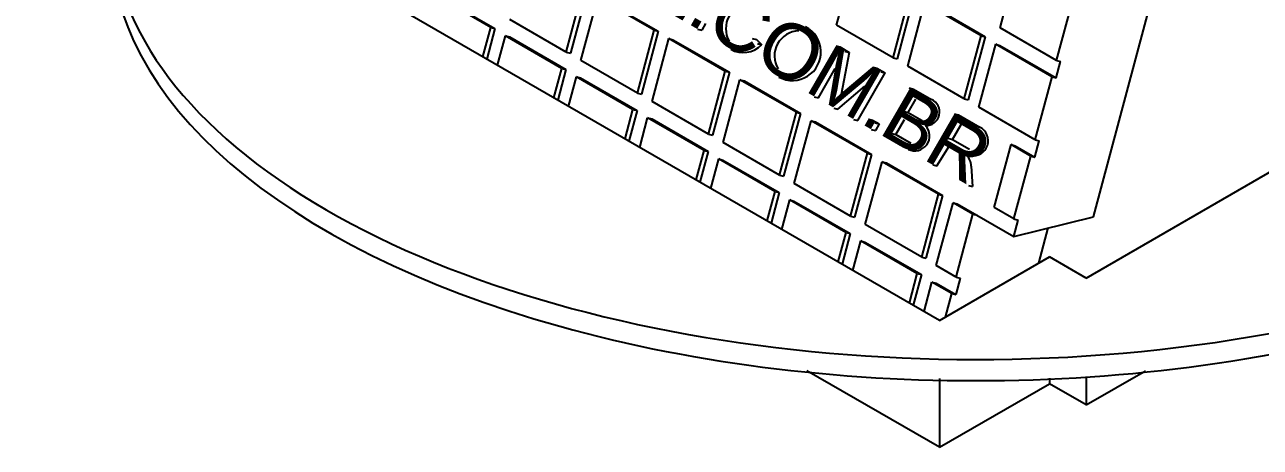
# Model space of a CAD drawing. Header units: millimetres. Extents: x -6669.7 to -6654.6, y -4737.9 to -4721.
# Drawn here: x -6668.432 to -6664.424, y -4725.016 to -4723.645 of the extents above; entities that cross this region are included whole.
import ezdxf
from ezdxf.enums import TextEntityAlignment as Align

# ---------------------------------------------------------------- set-up
doc = ezdxf.new("R2010")
doc.units = ezdxf.units.MM
doc.header["$LTSCALE"] = 10
doc.layers.add('Termotécnica', color=7, linetype='Continuous')
doc.styles.add('NEWSTYLE1', font='ARIAL.TTF')

msp = doc.modelspace()

# ---------------------------------------------------------------- linework, layer by layer
at = {"layer": 'Termotécnica', "color": 1}
for p, q in [((-6664.965, -4724.2683), (-6664.4469, -4722.3348)), ((-6665.798, -4723.6463), (-6665.7433, -4723.4421)), ((-6665.2679, -4723.6554), (-6665.2132, -4723.4512)), ((-6666.6753, -4723.7339), (-6666.6205, -4723.5297)), ((-6666.9201, -4723.6538), (-6667.1031, -4723.5481)), ((-6666.6277, -4723.7613), (-6666.573, -4723.5571)), ((-6666.3899, -4723.6628), (-6666.573, -4723.5571)), ((-6665.615, -4723.752), (-6665.5603, -4723.5478)), ((-6665.5674, -4723.7795), (-6665.5127, -4723.5753)), ((-6665.3297, -4723.681), (-6665.5127, -4723.5753)), ((-6665.0848, -4723.7611), (-6665.0301, -4723.5569)), ((-6665.0848, -4723.7611), (-6665.0301, -4723.5569)), ((-6666.9457, -4723.7494), (-6666.9201, -4723.6538)), ((-6666.9201, -4723.6538), (-6666.9068, -4723.6573)), ((-6666.6753, -4723.7339), (-6666.8583, -4723.6282)), ((-6665.615, -4723.752), (-6665.798, -4723.6463)), ((-6665.0848, -4723.7611), (-6665.2679, -4723.6554)), ((-6666.8981, -4723.7768), (-6666.8725, -4723.6812)), ((-6666.6895, -4723.7869), (-6666.8725, -4723.6812)), ((-6666.8725, -4723.6812), (-6666.8593, -4723.6848)), ((-6666.4446, -4723.867), (-6666.3899, -4723.6628)), ((-6666.3971, -4723.8945), (-6666.3424, -4723.6903)), ((-6666.3899, -4723.6628), (-6666.3767, -4723.6664)), ((-6666.3424, -4723.6903), (-6666.3291, -4723.6938)), ((-6666.1593, -4723.796), (-6666.3424, -4723.6903)), ((-6665.3844, -4723.8852), (-6665.3297, -4723.681)), ((-6665.3297, -4723.681), (-6665.3164, -4723.6845)), ((-6666.6753, -4723.7339), (-6666.662, -4723.7374)), ((-6665.3368, -4723.9126), (-6665.2821, -4723.7084)), ((-6665.2821, -4723.7084), (-6665.2688, -4723.712)), ((-6665.099, -4723.8141), (-6665.2821, -4723.7084)), ((-6666.4446, -4723.867), (-6666.6277, -4723.7613)), ((-6665.615, -4723.752), (-6665.6017, -4723.7556)), ((-6665.3844, -4723.8852), (-6665.5674, -4723.7795)), ((-6665.0858, -4723.8177), (-6665.0716, -4723.7646)), ((-6665.0848, -4723.7611), (-6665.0716, -4723.7646)), ((-6665.0848, -4723.7611), (-6665.0716, -4723.7646)), ((-6666.7151, -4723.8825), (-6666.6895, -4723.7869)), ((-6666.6895, -4723.7869), (-6666.6762, -4723.7904)), ((-6666.6675, -4723.91), (-6666.6419, -4723.8143)), ((-6666.4589, -4723.92), (-6666.6419, -4723.8143)), ((-6666.6419, -4723.8143), (-6666.6287, -4723.8179)), ((-6666.214, -4724.0001), (-6666.1593, -4723.796)), ((-6666.1593, -4723.796), (-6666.1461, -4723.7995)), ((-6665.1538, -4724.0183), (-6665.099, -4723.8141)), ((-6665.1538, -4724.0183), (-6665.099, -4723.8141)), ((-6665.099, -4723.8141), (-6665.0858, -4723.8177)), ((-6665.099, -4723.8141), (-6665.0858, -4723.8177)), ((-6666.1665, -4724.0276), (-6666.1118, -4723.8234)), ((-6666.1118, -4723.8234), (-6666.0985, -4723.827)), ((-6665.9287, -4723.9291), (-6666.1118, -4723.8234)), ((-6666.4446, -4723.867), (-6666.4314, -4723.8706)), ((-6666.214, -4724.0001), (-6666.3971, -4723.8945)), ((-6665.3844, -4723.8852), (-6665.3711, -4723.8887)), ((-6666.4845, -4724.0157), (-6666.4589, -4723.92)), ((-6666.4589, -4723.92), (-6666.4456, -4723.9236)), ((-6665.9834, -4724.1333), (-6665.9287, -4723.9291)), ((-6665.9287, -4723.9291), (-6665.9155, -4723.9327)), ((-6665.1538, -4724.0183), (-6665.3368, -4723.9126)), ((-6666.4369, -4724.0431), (-6666.4113, -4723.9475)), ((-6666.2282, -4724.0532), (-6666.4113, -4723.9475)), ((-6666.4113, -4723.9475), (-6666.398, -4723.951)), ((-6665.9359, -4724.1607), (-6665.8812, -4723.9566)), ((-6665.8812, -4723.9566), (-6665.8679, -4723.9601)), ((-6665.6981, -4724.0623), (-6665.8812, -4723.9566)), ((-6666.214, -4724.0001), (-6666.2008, -4724.0037)), ((-6665.1547, -4724.0749), (-6665.1405, -4724.0218)), ((-6665.1538, -4724.0183), (-6665.1405, -4724.0218)), ((-6665.1538, -4724.0183), (-6665.1405, -4724.0218)), ((-6666.2539, -4724.1488), (-6666.2282, -4724.0532)), ((-6666.2282, -4724.0532), (-6666.215, -4724.0567)), ((-6665.9834, -4724.1333), (-6666.1665, -4724.0276)), ((-6665.7528, -4724.2664), (-6665.6981, -4724.0623)), ((-6665.6981, -4724.0623), (-6665.6848, -4724.0658)), ((-6665.2869, -4724.2384), (-6665.2322, -4724.0343)), ((-6665.2322, -4724.0343), (-6665.2189, -4724.0378)), ((-6665.168, -4724.0713), (-6665.2322, -4724.0343)), ((-6666.2063, -4724.1763), (-6666.1807, -4724.0806)), ((-6665.9976, -4724.1863), (-6666.1807, -4724.0806)), ((-6666.1807, -4724.0806), (-6666.1674, -4724.0842)), ((-6665.7053, -4724.2939), (-6665.6506, -4724.0897)), ((-6665.6506, -4724.0897), (-6665.6373, -4724.0933)), ((-6665.4675, -4724.1954), (-6665.6506, -4724.0897)), ((-6665.2227, -4724.2755), (-6665.168, -4724.0713)), ((-6665.2227, -4724.2755), (-6665.168, -4724.0713)), ((-6665.168, -4724.0713), (-6665.1547, -4724.0749)), ((-6665.9834, -4724.1333), (-6665.9702, -4724.1368)), ((-6665.7528, -4724.2664), (-6665.9359, -4724.1607)), ((-6666.0233, -4724.282), (-6665.9976, -4724.1863)), ((-6665.9976, -4724.1863), (-6665.9844, -4724.1899)), ((-6665.9757, -4724.3094), (-6665.9501, -4724.2138)), ((-6665.767, -4724.3195), (-6665.9501, -4724.2138)), ((-6665.9501, -4724.2138), (-6665.9368, -4724.2173)), ((-6665.5222, -4724.3996), (-6665.4675, -4724.1954)), ((-6665.4747, -4724.427), (-6665.4199, -4724.2229)), ((-6665.4675, -4724.1954), (-6665.4542, -4724.199)), ((-6665.3558, -4724.2599), (-6665.4199, -4724.2229)), ((-6665.4199, -4724.2229), (-6665.4067, -4724.2264)), ((-6665.4105, -4724.4641), (-6665.3558, -4724.2599)), ((-6665.3558, -4724.2599), (-6665.3425, -4724.2635)), ((-6665.2227, -4724.2755), (-6665.2869, -4724.2384)), ((-6665.7528, -4724.2664), (-6665.7396, -4724.27)), ((-6665.5222, -4724.3996), (-6665.7053, -4724.2939)), ((-6665.2236, -4724.3321), (-6664.965, -4724.2683)), ((-6665.2236, -4724.3321), (-6665.2094, -4724.2791)), ((-6665.2227, -4724.2755), (-6665.2094, -4724.2791)), ((-6665.2227, -4724.2755), (-6665.2094, -4724.2791)), ((-6665.7926, -4724.4151), (-6665.767, -4724.3195)), ((-6665.767, -4724.3195), (-6665.7538, -4724.323)), ((-6665.1426, -4724.419), (-6665.1119, -4724.3046)), ((-6665.7451, -4724.4425), (-6665.7195, -4724.3469)), ((-6665.5364, -4724.4526), (-6665.7195, -4724.3469)), ((-6665.7195, -4724.3469), (-6665.7062, -4724.3505)), ((-6665.5222, -4724.3996), (-6665.5089, -4724.4031)), ((-6665.562, -4724.5482), (-6665.5364, -4724.4526)), ((-6665.5364, -4724.4526), (-6665.5232, -4724.4562)), ((-6665.4105, -4724.4641), (-6665.4747, -4724.427)), ((-6665.4105, -4724.4641), (-6665.4747, -4724.427)), ((-6665.5145, -4724.5757), (-6665.4889, -4724.4801)), ((-6665.4247, -4724.5171), (-6665.4889, -4724.4801)), ((-6665.4889, -4724.4801), (-6665.4756, -4724.4836)), ((-6665.4105, -4724.4641), (-6665.3972, -4724.4676)), ((-6665.4452, -4724.5937), (-6665.4247, -4724.5171)), ((-6665.4247, -4724.5171), (-6665.4114, -4724.5207))]:
    msp.add_line(p, q, dxfattribs=at)
at = {"layer": 'Termotécnica', "color": 2}
for p, q in [((-6664.9888, -4724.4674), (-6662.9679, -4723.3007)), ((-6665.4642, -4724.6047), (-6667.6039, -4723.3694)), ((-6666.6073, -4723.5332), (-6666.662, -4723.7374)), ((-6667.0899, -4723.5516), (-6666.9068, -4723.6573)), ((-6666.5597, -4723.5607), (-6666.3767, -4723.6664)), ((-6665.547, -4723.5514), (-6665.6017, -4723.7556)), ((-6665.4995, -4723.5788), (-6665.3164, -4723.6845)), ((-6666.9068, -4723.6573), (-6666.9334, -4723.7565)), ((-6666.2494, -4723.659), (-6666.2359, -4723.6626)), ((-6666.2237, -4723.6414), (-6666.2359, -4723.6626)), ((-6666.8593, -4723.6848), (-6666.6762, -4723.7904)), ((-6666.3767, -4723.6664), (-6666.4314, -4723.8706)), ((-6666.3291, -4723.6938), (-6666.1461, -4723.7995)), ((-6666.0718, -4723.69), (-6666.0586, -4723.6935)), ((-6666.0586, -4723.6935), (-6666.0412, -4723.7099)), ((-6665.3164, -4723.6845), (-6665.3711, -4723.8887)), ((-6666.0544, -4723.7063), (-6666.0412, -4723.7099)), ((-6665.8012, -4723.7132), (-6665.788, -4723.7168)), ((-6665.788, -4723.7168), (-6665.757, -4723.7348)), ((-6665.757, -4723.7348), (-6665.7835, -4723.8714)), ((-6665.771, -4723.7311), (-6665.757, -4723.7348)), ((-6665.2688, -4723.712), (-6665.0858, -4723.8177)), ((-6666.6762, -4723.7904), (-6666.7028, -4723.8896)), ((-6666.6287, -4723.8179), (-6666.4456, -4723.9236)), ((-6666.1461, -4723.7995), (-6666.2008, -4724.0037)), ((-6665.8572, -4723.8824), (-6665.8027, -4723.7876)), ((-6665.7298, -4723.956), (-6665.6409, -4723.8015)), ((-6665.6811, -4723.7826), (-6665.6679, -4723.7861)), ((-6665.6679, -4723.7861), (-6665.6409, -4723.8015)), ((-6665.6542, -4723.7982), (-6665.6409, -4723.8015)), ((-6666.0985, -4723.827), (-6665.9155, -4723.9327)), ((-6665.794, -4723.9193), (-6665.7068, -4723.8446)), ((-6665.5624, -4723.8504), (-6665.5491, -4723.854)), ((-6665.5491, -4723.854), (-6665.4905, -4723.8876)), ((-6665.8705, -4723.8788), (-6665.8572, -4723.8824)), ((-6665.5662, -4723.9297), (-6665.5412, -4723.8866)), ((-6666.4456, -4723.9236), (-6666.4722, -4724.0228)), ((-6665.9155, -4723.9327), (-6665.9702, -4724.1368)), ((-6665.8072, -4723.9157), (-6665.794, -4723.9193)), ((-6665.5795, -4723.9262), (-6665.5662, -4723.9297)), ((-6665.5662, -4723.9297), (-6665.5203, -4723.9561)), ((-6665.4168, -4723.934), (-6665.4035, -4723.9375)), ((-6665.4035, -4723.9375), (-6665.3341, -4723.9773)), ((-6666.398, -4723.951), (-6666.215, -4724.0567)), ((-6665.8679, -4723.9601), (-6665.6848, -4724.0658)), ((-6665.7431, -4723.9525), (-6665.7298, -4723.956)), ((-6665.6948, -4723.9511), (-6665.6815, -4723.9546)), ((-6665.6815, -4723.9546), (-6665.66, -4723.9671)), ((-6665.6737, -4723.9632), (-6665.66, -4723.9671)), ((-6665.66, -4723.9671), (-6665.6721, -4723.9883)), ((-6665.6063, -4724.0014), (-6665.5777, -4723.9523)), ((-6665.4224, -4724.0171), (-6665.3946, -4723.9693)), ((-6665.6856, -4723.9847), (-6665.6721, -4723.9883)), ((-6665.6195, -4723.9979), (-6665.6063, -4724.0014)), ((-6665.6063, -4724.0014), (-6665.5574, -4724.0295)), ((-6665.4357, -4724.0136), (-6665.4224, -4724.0171)), ((-6665.4224, -4724.0171), (-6665.3671, -4724.0489)), ((-6666.215, -4724.0567), (-6666.2416, -4724.1559)), ((-6665.4728, -4724.1035), (-6665.4334, -4724.0387)), ((-6665.2189, -4724.0378), (-6665.1547, -4724.0749)), ((-6666.1674, -4724.0842), (-6665.9844, -4724.1899)), ((-6665.6848, -4724.0658), (-6665.7396, -4724.27)), ((-6665.6373, -4724.0933), (-6665.4542, -4724.199)), ((-6665.486, -4724.1), (-6665.4728, -4724.1035)), ((-6665.3612, -4724.1043), (-6665.3569, -4724.1705)), ((-6665.3701, -4724.1669), (-6665.3569, -4724.1705)), ((-6665.9844, -4724.1899), (-6666.0109, -4724.2891)), ((-6665.9368, -4724.2173), (-6665.7538, -4724.323)), ((-6665.4542, -4724.199), (-6665.5089, -4724.4031)), ((-6665.4067, -4724.2264), (-6665.2236, -4724.3321)), ((-6665.7538, -4724.323), (-6665.7803, -4724.4222)), ((-6665.7062, -4724.3505), (-6665.5232, -4724.4562)), ((-6665.4642, -4724.6047), (-6665.1076, -4724.3988)), ((-6664.9888, -4724.4674), (-6665.1076, -4724.3988)), ((-6665.5232, -4724.4562), (-6665.5497, -4724.5553)), ((-6665.4756, -4724.4836), (-6665.4114, -4724.5207)), ((-6665.3972, -4724.4676), (-6665.4114, -4724.5207)), ((-6665.4642, -4725.0165), (-6665.8943, -4724.7682)), ((-6664.9888, -4724.8792), (-6664.796, -4724.7679)), ((-6665.4642, -4724.7935), (-6665.4642, -4725.0165)), ((-6665.4642, -4725.0165), (-6665.1076, -4724.8106)), ((-6665.1076, -4724.7918), (-6665.1076, -4724.8106)), ((-6664.9888, -4724.8792), (-6665.1076, -4724.8106)), ((-6664.9888, -4724.7866), (-6664.9888, -4724.8792))]:
    msp.add_line(p, q, dxfattribs=at)
for centre, radius, start, end in [((-6666.0724, -4723.658), 0.0852, 93.5269, 208.7103), ((-6665.9413, -4723.7336), 0.0924, 241.6126, 62.5864), ((-6665.918, -4723.7466), 0.0817, 92.1931, 210.7992), ((-6666.1011, -4723.6529), 0.0826, 240.6406, 316.1757), ((-6665.5083, -4723.9282), 0.0444, 267.7512, 66.3249), ((-6665.545, -4724.0058), 0.0486, 244.6456, 43.1213), ((-6665.3555, -4724.0215), 0.0491, 259.1915, 64.1117), ((-6665.4329, -4724.1105), 0.072, 4.9341, 37.4461)]:
    msp.add_arc(centre, radius, start, end, dxfattribs=at)
at = {"layer": 'Termotécnica', "color": 3}
for centre, start_param, end_param in [((-6665.3454, -4723.3007), 5.478557, 10.965593), ((-6665.3454, -4723.3694), 6.245947, 9.461453)]:
    msp.add_ellipse(centre, major_axis=(-2.8083, 0), ratio=0.509483, start_param=start_param, end_param=end_param, dxfattribs=at)

# ---------------------------------------------------------------- texts
at = {"layer": 'Termotécnica', "color": 3, "style": 'NEWSTYLE1'}
msp.add_text('WWW.TEL.COM.BR', height=0.178439, rotation=330, dxfattribs=at).set_placement((-6666.3179, -4723.5167), align=Align.MIDDLE)

doc.saveas('drawing.dxf')
